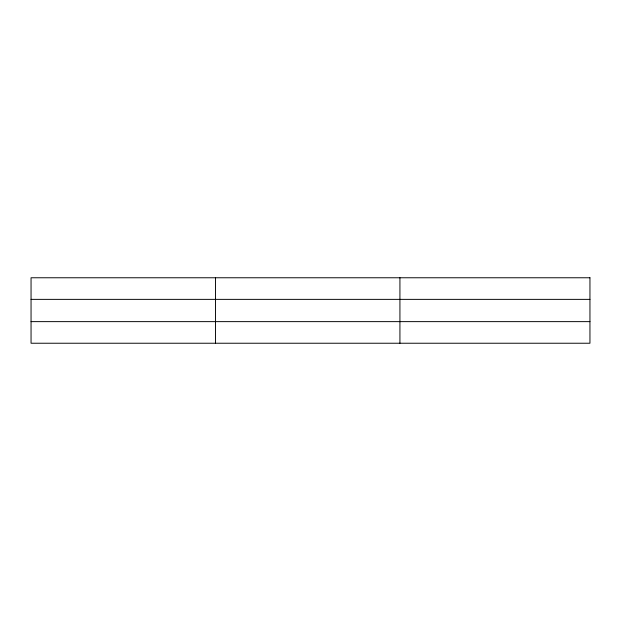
<?xml version="1.0" encoding="UTF-8"?>
<svg xmlns="http://www.w3.org/2000/svg" width="621" height="621" viewBox="0 0 621 621"><rect width="100%" height="100%" fill="white"/><g stroke="black" fill="none" stroke-linecap="round" stroke-linejoin="round"><path stroke-width="0.93" d="M215.487 343.234L215.487 277.766M399.924 343.234L399.924 277.766M31.05 299.369L589.95 299.369M31.05 321.631L589.95 321.631M589.95 277.766L589.95 343.234L31.05 343.234L31.05 277.766L589.95 277.766"/></g></svg>
